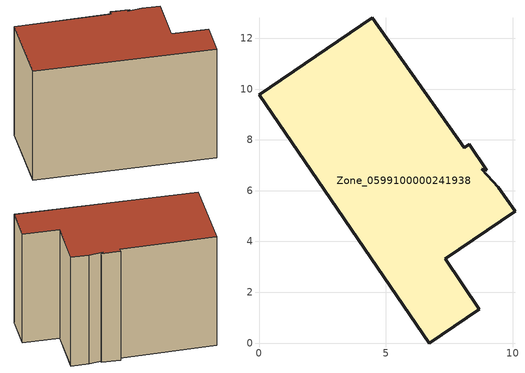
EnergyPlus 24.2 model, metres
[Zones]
Zone_0599100000241938
 floor ground (C_G): 8.78,6.85 9.43,6.14 10.08,5.18 7.33,3.32 8.68,1.33 6.71,0 0,9.77 4.45,12.8 8.08,7.68 8.28,7.82 8.98,6.8 z0
 wall outside (C_F): 8.08,7.68 4.45,12.8 0,9.77 6.71,0 8.68,1.33 7.33,3.32 10.08,5.18 9.43,6.14 8.78,6.85 8.98,6.8 8.28,7.82 8.08,7.68 z0:8.08
 roof outside (C_R): 9.43,6.14 8.78,6.85 8.98,6.8 8.28,7.82 8.08,7.68 4.45,12.8 0,9.77 6.71,0 8.68,1.33 7.33,3.32 10.08,5.18 z8.08
[BUILDING]
Pand.0599100000241938: North Axis=0; Terrain=City; Loads Convergence Tolerance Value=0.04; Temperature Convergence Tolerance Value=0.4; Solar Distribution=FullExterior; Maximum Number of Warmup Days=25; Minimum Number of Warmup Days=1
[Site:Location]
Rotterdam.The.Hague.AP_ZH_NLD Design_Conditions: Latitude=51.96; Longitude=4.45; Time Zone=1; Elevation=-4.5
[SITE:GROUNDTEMPERATURE:BUILDINGSURFACE]
18, 18, 18, 18, 18, 18, 18, 18, 18, 18, 18, 18
[MATERIAL] Thermal Absorptance=0.9; Solar Absorptance=0.7; Visible Absorptance=0.7
Name | Roughness | Thickness | Conductivity | Density | Specific Heat
G.TI.1975-1991 | MediumSmooth | 0.15 | 0.288461 | 540 | 1210
F.TI.1975-1991 | Rough | 0.3 | 0.230769 | 1920 | 840
R.TI.1975-1991 | MediumRough | 0.2 | 0.153846 | 1500 | 1000
[CONSTRUCTION]
C_G: G.TI.1975-1991
C_F: F.TI.1975-1991
C_R: R.TI.1975-1991
[ZONE]
Zone_0599100000241938: Type=1; Multiplier=1; Ceiling Height=Autocalculate; Volume=Autocalculate; Floor Area=autocalculate; Part of Total Floor Area=Yes
[ZONEINFILTRATION:DESIGNFLOWRATE]
Infil_Zone_0599100000241938: Zone or ZoneList or Space or SpaceList=Zone_0599100000241938; Schedule=AlwaysOn; Design Flow Rate Calculation Method=Flow/Area; Flow Rate per Floor Area=0.003; Constant Term Coefficient=1; Temperature Term Coefficient=0; Velocity Term Coefficient=0; Velocity Squared Term Coefficient=0
[HVACTEMPLATE:ZONE:IDEALLOADSAIRSYSTEM]
Zone_0599100000241938: Maximum Heating Supply Air Temperature=50; Minimum Cooling Supply Air Temperature=13; Maximum Heating Supply Air Humidity Ratio=0.0156; Minimum Cooling Supply Air Humidity Ratio=0.0077; Heating Limit=NoLimit; Cooling Limit=NoLimit; Dehumidification Control Type=ConstantSensibleHeatRatio; Cooling Sensible Heat Ratio=0.7; Dehumidification Setpoint=60; Humidification Control Type=None; Humidification Setpoint=30; Outdoor Air Method=None; Outdoor Air Flow Rate per Person=0.00944; Outdoor Air Flow Rate per Zone Floor Area=0; Outdoor Air Flow Rate per Zone=0; Demand Controlled Ventilation Type=None; Outdoor Air Economizer Type=NoEconomizer; Heat Recovery Type=None; Sensible Heat Recovery Effectiveness=0.7; Latent Heat Recovery Effectiveness=0.65
[ZONECONTROL:THERMOSTAT]
ThermostatControl_Zone_0599100000241938: Zone or ZoneList=Zone_0599100000241938; Control Type Schedule=DualSetpointControlType; Control 1=Thermostat_Zone_0599100000241938; Temperature Difference Between Cutout And Setpoint=0
[THERMOSTATSETPOINT:DUALSETPOINT]
Thermostat_Zone_0599100000241938: Heating Setpoint Temperature Schedule=HeatingSetpoint_Zone_0599100000241938; Cooling Setpoint Temperature Schedule=CoolingSetpoint_Zone_0599100000241938
[SCHEDULE:COMPACT]
HeatingSetpoint_Zone_0599100000241938: Through: 12/31, For: AllDays, Until: 24:00, 21
CoolingSetpoint_Zone_0599100000241938: Through: 12/31, For: AllDays, Until: 24:00, 24
DualSetpointControlType: Through: 12/31, For: AllDays, Until: 24:00, 4
AlwaysOn: Through: 12/31, For: AllDays, Until: 24:00, 1
